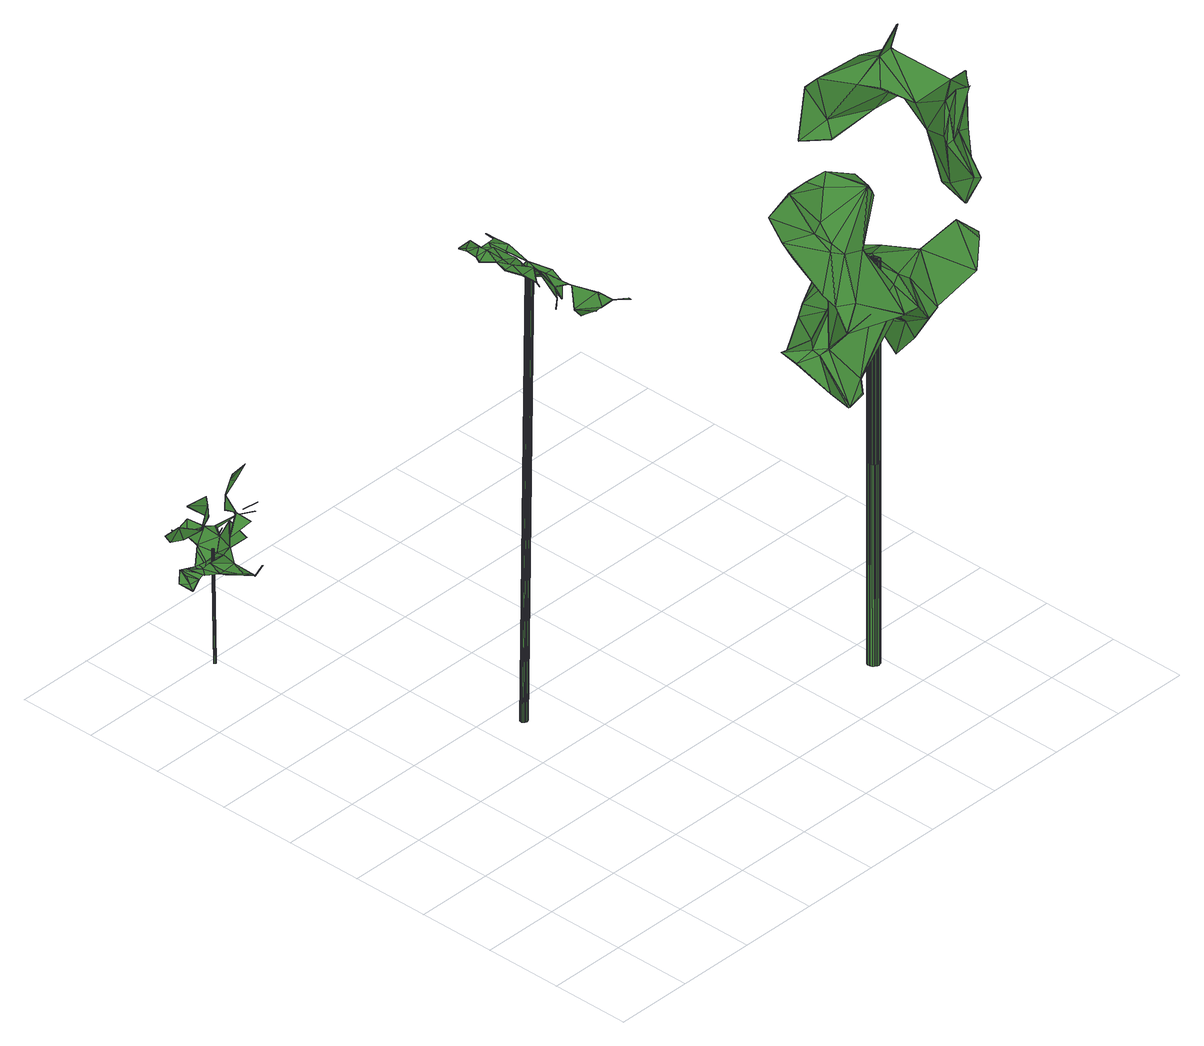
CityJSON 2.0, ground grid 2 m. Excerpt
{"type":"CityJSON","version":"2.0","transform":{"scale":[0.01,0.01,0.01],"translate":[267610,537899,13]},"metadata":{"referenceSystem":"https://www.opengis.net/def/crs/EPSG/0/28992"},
"CityObjects":{
"tree1":{"type":"SolitaryVegetationObject","attributes":{"gtid":529,"crown_width_m":2.51,"crown_median_z":16.12,"crown_r50_m":0.156,"crown_porosity":0.959,"trunk_H_m":2.88,"trunk_DBH_m":0.0576,"trunk_radius_m":0.0288,"trunk_base_height_m":13.24,"original_gtid":"599"},"geometry":[{"type":"MultiSurface","lod":"3","boundaries":[[[0,1,2]],[[3,4,5]],[[6,7,8]],[[9,10,11]],[[12,13,14]],[[15,9,11]],[[15,11,16]],[[17,7,18]],[[19,20,21]],[[22,6,8]],[[23,24,25]],[[26,22,27]],[[28,29,30]],[[31,2,1]],[[32,8,33]],[[34,35,36]],[[37,38,39]],[[36,1,40]],[[41,42,43]],[[41,44,45]],[[46,20,19]],[[0,40,1]],[[47,48,35]],[[47,35,34]],[[49,50,7]],[[51,52,15]],[[23,52,51]],[[20,46,21]],[[53,54,55]],[[56,57,58]],[[31,1,36]],[[59,27,60]],[[59,26,27]],[[7,50,8]],[[61,62,63]],[[64,65,66]],[[6,22,26]],[[58,67,68]],[[58,68,56]],[[69,65,70]],[[71,72,73]],[[74,51,75]],[[31,76,2]],[[75,76,77]],[[30,78,28]],[[5,79,80]],[[19,21,81]],[[74,82,83]],[[84,51,15]],[[85,86,87]],[[88,86,85]],[[89,86,88]],[[54,90,75]],[[91,56,42]],[[92,93,94]],[[72,95,96]],[[23,97,98]],[[98,97,15]],[[11,97,16]],[[68,13,99]],[[42,45,91]],[[0,100,40]],[[8,32,22]],[[98,52,101]],[[83,51,74]],[[53,51,83]],[[102,103,37]],[[104,105,3]],[[106,107,108]],[[107,109,108]],[[17,59,60]],[[98,101,25]],[[73,72,96]],[[5,105,3]],[[45,42,41]],[[98,25,110]],[[24,110,25]],[[80,96,111]],[[16,112,113]],[[114,115,32]],[[62,69,63]],[[22,116,117]],[[71,118,72]],[[80,105,5]],[[53,23,51]],[[96,80,79]],[[46,19,81]],[[46,81,119]],[[63,69,120]],[[56,43,42]],[[67,58,121]],[[122,116,123]],[[59,124,125]],[[90,54,33]],[[90,33,8]],[[32,33,126]],[[15,16,127]],[[55,103,16]],[[79,128,96]],[[28,129,29]],[[28,78,129]],[[130,16,97]],[[3,105,96]],[[72,118,95]],[[82,131,61]],[[82,61,83]],[[53,70,54]],[[132,60,133]],[[49,7,17]],[[55,75,112]],[[55,112,38]],[[70,53,83]],[[126,54,70]],[[134,106,109]],[[107,134,109]],[[50,135,76]],[[136,137,81]],[[55,130,53]],[[136,81,128]],[[21,128,81]],[[98,15,52]],[[138,102,37]],[[136,128,79]],[[130,55,16]],[[102,139,16]],[[14,140,12]],[[75,77,74]],[[49,141,50]],[[142,91,45]],[[17,18,124]],[[22,32,116]],[[44,142,45]],[[27,133,60]],[[32,61,131]],[[58,57,143]],[[143,57,68]],[[59,125,26]],[[114,131,82]],[[92,43,56]],[[76,144,2]],[[144,0,2]],[[144,100,0]],[[106,108,122]],[[122,109,106]],[[68,57,92]],[[68,92,56]],[[102,16,103]],[[145,56,91]],[[96,105,111]],[[3,95,4]],[[145,57,56]],[[92,57,145]],[[62,65,69]],[[136,95,118]],[[47,34,48]],[[14,13,68]],[[55,38,103]],[[130,97,53]],[[11,10,97]],[[97,10,15]],[[15,10,9]],[[93,92,146]],[[145,146,92]],[[146,145,91]],[[21,136,118]],[[38,139,39]],[[139,102,39]],[[122,123,109]],[[147,109,123]],[[94,93,44]],[[93,146,44]],[[142,44,146]],[[50,115,82]],[[114,82,115]],[[67,14,68]],[[29,148,30]],[[121,140,14]],[[121,14,67]],[[108,147,149]],[[108,149,122]],[[75,35,48]],[[71,96,128]],[[118,128,21]],[[118,71,128]],[[88,150,89]],[[88,151,150]],[[151,89,150]],[[36,35,31]],[[144,152,100]],[[75,152,144]],[[75,144,76]],[[48,152,75]],[[75,76,35]],[[116,32,123]],[[32,147,123]],[[96,71,73]],[[79,4,136]],[[7,6,18]],[[3,96,95]],[[70,66,126]],[[139,38,16]],[[65,32,66]],[[126,66,32]],[[101,52,23]],[[78,30,148]],[[120,70,83]],[[140,99,13]],[[13,12,140]],[[140,121,99]],[[50,82,135]],[[68,99,143]],[[74,77,82]],[[153,115,141]],[[107,106,134]],[[84,16,113]],[[70,65,66]],[[51,84,113]],[[51,113,75]],[[17,124,59]],[[61,32,65]],[[136,21,137]],[[81,137,119]],[[100,154,40]],[[79,5,4]],[[37,39,138]],[[138,39,102]],[[135,77,76]],[[54,126,33]],[[99,121,143]],[[58,143,121]],[[29,129,148]],[[148,129,78]],[[75,113,112]],[[131,114,32]],[[6,26,125]],[[147,108,109]],[[50,141,115]],[[38,37,103]],[[85,151,88]],[[89,151,86]],[[142,146,91]],[[87,151,85]],[[86,151,87]],[[63,83,61]],[[83,63,120]],[[27,22,117]],[[75,90,76]],[[76,90,8]],[[61,65,62]],[[50,76,8]],[[120,69,70]],[[23,25,101]],[[44,43,94]],[[54,75,55]],[[80,111,105]],[[152,154,100]],[[48,154,152]],[[48,34,154]],[[40,154,36]],[[36,154,34]],[[95,136,4]],[[94,43,92]],[[44,41,43]],[[153,116,149]],[[38,112,16]],[[153,141,116]],[[141,117,116]],[[153,149,115]],[[147,32,115]],[[149,147,115]],[[6,125,18]],[[18,125,124]],[[82,77,135]],[[141,49,132]],[[119,137,46]],[[46,137,21]],[[17,132,49]],[[17,60,132]],[[132,133,141]],[[141,133,117]],[[27,117,133]],[[149,116,122]],[[53,97,23]],[[15,127,84]],[[84,127,16]],[[110,24,98]],[[23,98,24]],[[76,31,35]],[[155,156,157]],[[155,157,158]],[[157,156,159]],[[157,159,158]],[[158,159,160]],[[158,160,161]],[[160,159,162]],[[160,162,161]],[[159,156,163]],[[159,163,162]],[[162,163,164]],[[162,164,161]],[[163,156,165]],[[163,165,164]],[[164,165,166]],[[164,166,161]],[[165,156,167]],[[165,167,166]],[[166,167,168]],[[166,168,161]],[[167,156,169]],[[167,169,168]],[[168,169,170]],[[168,170,161]],[[169,156,171]],[[169,171,170]],[[170,171,172]],[[170,172,161]],[[171,156,173]],[[171,173,172]],[[172,173,174]],[[172,174,161]],[[173,156,175]],[[173,175,174]],[[174,175,176]],[[174,176,161]],[[175,156,177]],[[175,177,176]],[[176,177,178]],[[176,178,161]],[[178,177,179]],[[178,179,161]],[[177,156,180]],[[177,180,179]],[[179,180,181]],[[179,181,161]],[[181,180,182]],[[181,182,161]],[[180,156,183]],[[180,183,182]],[[182,183,184]],[[182,184,161]],[[183,156,185]],[[183,185,184]],[[184,185,186]],[[184,186,161]],[[185,156,187]],[[185,187,186]],[[186,187,188]],[[186,188,161]],[[188,187,189]],[[188,189,161]],[[187,156,190]],[[187,190,189]],[[189,190,191]],[[189,191,161]],[[191,190,192]],[[191,192,161]],[[190,156,155]],[[190,155,192]],[[192,155,158]],[[192,158,161]]]}]},
"tree2":{"type":"SolitaryVegetationObject","attributes":{"gtid":316,"crown_width_m":2.89,"crown_median_z":25.25,"crown_r50_m":0.156,"crown_porosity":0.974,"trunk_H_m":11.97,"trunk_DBH_m":0.182,"trunk_radius_m":0.0912,"trunk_base_height_m":13.28,"original_gtid":"355"},"geometry":[{"type":"Solid","lod":"3","boundaries":[[[[193,194,195]],[[196,197,198]],[[199,200,201]],[[202,203,204]],[[205,204,203]],[[206,207,208]],[[209,210,211]],[[212,213,214]],[[215,216,217]],[[218,219,220]],[[221,222,223]],[[224,208,225]],[[206,208,224]],[[226,227,228]],[[229,230,231]],[[232,233,234]],[[205,235,204]],[[204,235,202]],[[236,210,209]],[[237,238,239]],[[193,240,241]],[[240,242,243]],[[222,244,223]],[[223,245,221]],[[221,245,246]],[[228,198,243]],[[247,248,249]],[[250,249,248]],[[251,200,199]],[[207,252,208]],[[221,250,222]],[[253,222,250]],[[246,250,221]],[[211,210,254]],[[255,256,257]],[[211,254,213]],[[207,206,224]],[[233,258,259]],[[241,235,260]],[[235,205,260]],[[239,261,200]],[[262,219,263]],[[262,263,264]],[[265,266,267]],[[268,257,269]],[[256,269,257]],[[254,214,213]],[[209,214,254]],[[209,254,236]],[[228,270,226]],[[208,252,225]],[[271,272,199]],[[271,199,201]],[[269,273,268]],[[250,248,253]],[[199,272,251]],[[251,272,274]],[[275,276,277]],[[205,197,260]],[[278,213,212]],[[229,231,216]],[[236,254,210]],[[214,209,279]],[[214,279,212]],[[280,264,281]],[[224,282,283]],[[283,284,224]],[[223,244,245]],[[233,285,258]],[[241,286,197]],[[212,287,269]],[[279,287,212]],[[284,283,273]],[[198,197,288]],[[237,289,290]],[[260,242,291]],[[219,292,293]],[[220,286,198]],[[264,280,262]],[[279,232,294]],[[240,286,241]],[[283,282,259]],[[224,284,295]],[[284,269,295]],[[275,296,297]],[[262,292,219]],[[269,256,295]],[[196,243,242]],[[270,289,237]],[[226,298,227]],[[271,299,272]],[[294,287,279]],[[242,260,197]],[[280,198,288]],[[280,288,262]],[[285,278,273]],[[268,287,294]],[[227,300,228]],[[294,232,234]],[[194,291,301]],[[194,301,229]],[[195,248,301]],[[263,219,218]],[[248,302,222]],[[303,247,231]],[[303,231,230]],[[216,304,217]],[[279,305,232]],[[232,305,306]],[[274,296,277]],[[286,240,243]],[[252,295,256]],[[255,282,224]],[[242,197,196]],[[251,298,226]],[[264,276,275]],[[268,294,259]],[[231,247,307]],[[263,276,264]],[[259,294,234]],[[222,253,248]],[[308,220,293]],[[274,272,309]],[[274,309,296]],[[291,193,241]],[[247,303,248]],[[241,260,291]],[[278,211,213]],[[235,310,202]],[[291,194,193]],[[306,285,232]],[[216,231,304]],[[203,310,205]],[[203,202,310]],[[249,311,247]],[[197,310,235]],[[224,295,252]],[[256,312,252]],[[237,239,270]],[[220,288,197]],[[225,252,312]],[[256,255,312]],[[225,312,255]],[[225,255,224]],[[303,301,248]],[[270,228,289]],[[278,212,313]],[[196,289,243]],[[243,289,228]],[[201,200,261]],[[201,261,271]],[[275,297,314]],[[299,314,297]],[[298,277,276]],[[263,218,276]],[[274,277,298]],[[220,197,286]],[[299,238,237]],[[309,272,299]],[[292,308,266]],[[309,299,297]],[[289,196,198]],[[239,315,270]],[[200,315,239]],[[229,301,303]],[[229,303,230]],[[246,244,250]],[[245,244,246]],[[222,302,244]],[[275,290,281]],[[249,250,244]],[[302,249,244]],[[275,281,264]],[[195,301,291]],[[235,241,197]],[[195,194,248]],[[302,311,249]],[[316,311,302]],[[289,281,290]],[[198,281,289]],[[198,280,281]],[[261,238,299]],[[261,299,271]],[[224,252,207]],[[240,193,242]],[[242,193,291]],[[291,193,195]],[[262,288,308]],[[292,262,308]],[[275,277,296]],[[220,308,288]],[[229,215,311]],[[197,205,310]],[[231,307,215]],[[311,215,307]],[[278,313,273]],[[259,258,283]],[[209,285,306]],[[211,285,209]],[[268,258,285]],[[273,258,268]],[[269,313,212]],[[273,283,258]],[[311,307,247]],[[229,216,215]],[[304,231,215]],[[304,215,217]],[[292,266,265]],[[257,282,255]],[[268,259,282]],[[257,268,282]],[[285,233,232]],[[278,285,211]],[[286,243,198]],[[270,315,226]],[[265,293,292]],[[267,293,265]],[[266,293,267]],[[308,293,266]],[[238,261,239]],[[248,229,316]],[[248,194,229]],[[290,314,237]],[[299,237,314]],[[209,305,279]],[[306,305,209]],[[276,227,298]],[[275,314,290]],[[274,298,251]],[[226,315,251]],[[200,251,315]],[[248,316,302]],[[309,297,296]],[[316,229,311]],[[234,233,259]],[[285,273,287]],[[269,287,273]],[[268,285,287]],[[198,300,218]],[[284,313,269]],[[273,313,284]],[[198,228,300]],[[276,300,227]],[[218,300,276]],[[218,220,198]],[[293,220,219]],[[317,318,319]],[[317,319,320]],[[320,319,321]],[[320,321,322]],[[319,318,323]],[[319,323,321]],[[321,323,324]],[[321,324,322]],[[323,318,325]],[[323,325,324]],[[324,325,326]],[[324,326,322]],[[325,318,327]],[[325,327,326]],[[326,327,328]],[[326,328,322]],[[327,318,329]],[[327,329,328]],[[328,329,330]],[[328,330,322]],[[329,318,331]],[[329,331,330]],[[330,331,332]],[[330,332,322]],[[331,318,333]],[[331,333,332]],[[332,333,334]],[[332,334,322]],[[333,318,335]],[[333,335,334]],[[334,335,336]],[[334,336,322]],[[335,318,337]],[[335,337,336]],[[336,337,338]],[[336,338,322]],[[337,318,339]],[[337,339,338]],[[338,339,340]],[[338,340,322]],[[339,318,341]],[[339,341,340]],[[340,341,342]],[[340,342,322]],[[341,318,343]],[[341,343,342]],[[342,343,344]],[[342,344,322]],[[343,318,345]],[[343,345,344]],[[344,345,346]],[[344,346,322]],[[345,318,347]],[[345,347,346]],[[346,347,348]],[[346,348,322]],[[347,318,349]],[[347,349,348]],[[348,349,350]],[[348,350,322]],[[349,318,351]],[[349,351,350]],[[350,351,352]],[[350,352,322]],[[351,318,353]],[[351,353,352]],[[352,353,354]],[[352,354,322]],[[353,318,355]],[[353,355,354]],[[354,355,356]],[[354,356,322]],[[355,318,357]],[[355,357,356]],[[356,357,358]],[[356,358,322]],[[357,318,359]],[[357,359,358]],[[358,359,360]],[[358,360,322]],[[359,318,361]],[[359,361,360]],[[360,361,362]],[[360,362,322]],[[361,318,363]],[[361,363,362]],[[362,363,364]],[[362,364,322]],[[363,318,365]],[[363,365,364]],[[364,365,366]],[[364,366,322]],[[365,318,317]],[[365,317,366]],[[366,317,320]],[[366,320,322]]]]}]},
"tree3":{"type":"SolitaryVegetationObject","attributes":{"gtid":169,"crown_width_m":5.02,"crown_median_z":23.67,"crown_r50_m":0.339,"crown_porosity":0.909,"trunk_H_m":10.55,"trunk_DBH_m":0.307,"trunk_radius_m":0.153,"trunk_base_height_m":13.12,"original_gtid":"185"},"geometry":[{"type":"Solid","lod":"3","boundaries":[[[[367,368,369]],[[370,371,372]],[[373,374,375]],[[376,377,378]],[[376,378,379]],[[380,381,382]],[[383,384,385]],[[386,387,388]],[[389,373,390]],[[370,391,371]],[[392,393,394]],[[395,381,380]],[[396,397,398]],[[399,400,384]],[[401,402,403]],[[372,404,367]],[[405,406,407]],[[375,408,409]],[[410,411,412]],[[413,398,414]],[[395,380,415]],[[398,416,396]],[[417,418,419]],[[403,402,420]],[[421,420,402]],[[403,422,423]],[[424,425,426]],[[372,371,427]],[[428,429,430]],[[431,432,433]],[[383,385,434]],[[435,396,436]],[[437,438,439]],[[436,440,441]],[[417,442,375]],[[429,443,430]],[[416,440,436]],[[416,444,440]],[[378,434,379]],[[383,434,378]],[[373,389,374]],[[445,429,428]],[[390,446,447]],[[448,449,413]],[[450,451,452]],[[451,400,453]],[[454,455,456]],[[416,436,396]],[[454,456,457]],[[415,458,395]],[[415,459,458]],[[397,396,441]],[[417,460,461]],[[462,382,422]],[[422,403,462]],[[367,452,372]],[[463,464,465]],[[466,456,455]],[[459,467,437]],[[432,468,469]],[[388,446,386]],[[436,441,435]],[[407,443,397]],[[407,397,441]],[[435,441,396]],[[470,426,471]],[[468,472,473]],[[474,443,407]],[[444,475,476]],[[477,377,393]],[[423,478,455]],[[479,424,480]],[[440,405,441]],[[407,441,405]],[[434,385,472]],[[481,472,385]],[[457,480,454]],[[400,385,384]],[[482,483,484]],[[419,484,483]],[[485,484,486]],[[409,408,487]],[[382,478,422]],[[461,488,418]],[[374,488,461]],[[453,489,451]],[[446,490,447]],[[410,430,411]],[[405,440,406]],[[444,406,440]],[[461,418,417]],[[491,485,492]],[[368,367,404]],[[368,404,427]],[[483,471,493]],[[392,494,495]],[[466,455,478]],[[492,486,496]],[[492,496,388]],[[486,492,485]],[[439,497,498]],[[375,409,487]],[[375,487,373]],[[499,452,489]],[[439,412,476]],[[500,374,389]],[[392,394,431]],[[423,422,478]],[[501,369,368]],[[452,451,489]],[[502,503,504]],[[505,506,503]],[[466,478,382]],[[372,452,499]],[[372,499,370]],[[507,421,402]],[[387,492,388]],[[476,437,439]],[[448,437,476]],[[483,482,471]],[[497,417,508]],[[493,471,426]],[[498,412,439]],[[475,416,449]],[[458,459,448]],[[500,390,447]],[[500,447,418]],[[427,404,372]],[[489,509,499]],[[480,424,510]],[[471,402,510]],[[474,430,443]],[[406,476,407]],[[475,449,448]],[[381,395,511]],[[410,412,498]],[[512,513,384]],[[425,514,515]],[[516,408,459]],[[434,472,517]],[[447,490,418]],[[420,464,408]],[[463,408,464]],[[483,518,417]],[[417,419,483]],[[381,511,519]],[[452,520,450]],[[438,437,467]],[[482,484,521]],[[454,401,455]],[[475,444,416]],[[477,512,377]],[[378,377,512]],[[459,408,467]],[[448,476,475]],[[419,486,484]],[[476,406,444]],[[374,460,375]],[[461,460,374]],[[394,393,432]],[[394,432,431]],[[383,378,512]],[[522,430,410]],[[410,523,522]],[[522,504,506]],[[413,449,398]],[[398,449,416]],[[367,520,452]],[[369,520,367]],[[524,520,525]],[[450,520,524]],[[501,400,399]],[[524,526,450]],[[380,527,415]],[[491,528,485]],[[401,403,423]],[[434,517,379]],[[370,499,509]],[[488,500,418]],[[488,374,500]],[[387,386,390]],[[446,390,386]],[[389,390,500]],[[457,456,425]],[[428,430,522]],[[512,384,383]],[[522,506,428]],[[529,530,369]],[[462,380,382]],[[531,522,532]],[[515,531,532]],[[370,509,391]],[[505,511,395]],[[385,400,481]],[[371,391,427]],[[523,532,522]],[[489,533,509]],[[509,533,534]],[[477,535,513]],[[495,513,535]],[[474,411,430]],[[516,415,527]],[[495,494,469]],[[455,401,423]],[[433,494,392]],[[425,479,457]],[[419,536,486]],[[537,376,517]],[[537,517,472]],[[424,426,470]],[[524,525,538]],[[516,527,420]],[[417,375,460]],[[425,523,426]],[[515,523,425]],[[469,494,432]],[[493,426,523]],[[495,535,392]],[[388,496,446]],[[453,533,489]],[[432,494,433]],[[425,466,519]],[[425,456,466]],[[401,454,480]],[[382,519,466]],[[382,381,519]],[[425,424,479]],[[393,392,535]],[[393,535,477]],[[451,481,400]],[[469,526,399]],[[433,392,431]],[[522,531,502]],[[492,387,539]],[[492,539,491]],[[487,539,373]],[[395,458,505]],[[448,540,458]],[[413,540,448]],[[541,458,540]],[[541,540,413]],[[390,373,539]],[[390,539,387]],[[502,531,542]],[[531,519,542]],[[516,459,415]],[[428,506,445]],[[458,541,505]],[[446,496,490]],[[522,502,504]],[[480,457,479]],[[459,437,448]],[[420,465,464]],[[377,376,537]],[[377,537,393]],[[501,529,369]],[[468,537,472]],[[432,537,468]],[[485,521,484]],[[419,418,536]],[[511,542,519]],[[486,536,496]],[[510,401,480]],[[507,402,543]],[[420,462,403]],[[420,408,516]],[[525,520,538]],[[498,493,523]],[[498,523,410]],[[408,375,467]],[[510,424,470]],[[471,510,470]],[[510,402,401]],[[528,507,543]],[[491,507,528]],[[376,379,517]],[[507,544,465]],[[491,544,507]],[[393,537,545]],[[393,545,432]],[[438,497,439]],[[417,518,508]],[[497,508,518]],[[438,417,497]],[[493,518,483]],[[438,467,375]],[[399,526,546]],[[538,546,526]],[[469,399,495]],[[538,526,524]],[[450,547,481]],[[462,420,527]],[[462,527,380]],[[542,511,502]],[[511,505,502]],[[498,497,518]],[[498,518,493]],[[427,534,368]],[[509,534,391]],[[427,391,534]],[[368,533,501]],[[534,533,368]],[[471,482,521]],[[485,528,521]],[[521,543,471]],[[543,521,528]],[[531,514,519]],[[425,519,514]],[[477,513,512]],[[515,532,523]],[[543,402,471]],[[515,514,531]],[[474,476,411]],[[412,411,476]],[[490,536,418]],[[496,536,490]],[[541,506,505]],[[432,545,537]],[[495,399,384]],[[504,503,506]],[[502,505,503]],[[453,400,533]],[[501,533,400]],[[438,375,442]],[[438,442,417]],[[399,546,530]],[[420,507,465]],[[399,529,501]],[[399,530,529]],[[408,463,487]],[[541,414,506]],[[445,506,414]],[[474,407,476]],[[413,414,541]],[[445,414,429]],[[443,414,397]],[[397,414,398]],[[429,414,443]],[[463,465,544]],[[463,544,491]],[[539,487,463]],[[539,463,491]],[[420,421,507]],[[495,384,513]],[[472,547,473]],[[526,469,547]],[[526,547,450]],[[369,546,520]],[[538,520,546]],[[530,546,369]],[[451,450,481]],[[468,473,547]],[[469,468,547]],[[472,481,547]],[[548,549,550]],[[548,550,551]],[[551,550,552]],[[551,552,553]],[[550,549,554]],[[550,554,552]],[[552,554,555]],[[552,555,553]],[[554,549,556]],[[554,556,555]],[[555,556,557]],[[555,557,553]],[[556,549,558]],[[556,558,557]],[[557,558,559]],[[557,559,553]],[[558,549,560]],[[558,560,559]],[[559,560,561]],[[559,561,553]],[[560,549,562]],[[560,562,561]],[[561,562,563]],[[561,563,553]],[[562,549,564]],[[562,564,563]],[[563,564,565]],[[563,565,553]],[[564,549,566]],[[564,566,565]],[[565,566,567]],[[565,567,553]],[[566,549,568]],[[566,568,567]],[[567,568,569]],[[567,569,553]],[[568,549,570]],[[568,570,569]],[[569,570,571]],[[569,571,553]],[[570,549,572]],[[570,572,571]],[[571,572,573]],[[571,573,553]],[[572,549,574]],[[572,574,573]],[[573,574,575]],[[573,575,553]],[[574,549,576]],[[574,576,575]],[[575,576,577]],[[575,577,553]],[[576,549,578]],[[576,578,577]],[[577,578,579]],[[577,579,553]],[[578,549,580]],[[578,580,579]],[[579,580,581]],[[579,581,553]],[[580,549,582]],[[580,582,581]],[[581,582,583]],[[581,583,553]],[[582,549,584]],[[582,584,583]],[[583,584,585]],[[583,585,553]],[[584,549,586]],[[584,586,585]],[[585,586,587]],[[585,587,553]],[[586,549,588]],[[586,588,587]],[[587,588,589]],[[587,589,553]],[[588,549,590]],[[588,590,589]],[[589,590,591]],[[589,591,553]],[[590,549,592]],[[590,592,591]],[[591,592,593]],[[591,593,553]],[[592,549,594]],[[592,594,593]],[[593,594,595]],[[593,595,553]],[[594,549,596]],[[594,596,595]],[[595,596,597]],[[595,597,553]],[[596,549,548]],[[596,548,597]],[[597,548,551]],[[597,551,553]]]]}]}
},
"vertices":[
[120,1400,250],[104,1416,254],[135,1424,255],[162,1318,397],[206,1339,418],[206,1338,417],[176,1456,325],[176,1456,324],[189,1441,303],[176,1267,316],[176,1267,317],[176,1268,317],[207,1463,387],[208,1463,386],[169,1453,411],[188,1299,290],[139,1326,307],[182,1504,306],[165,1496,328],[264,1366,519],[263,1366,520],[230,1380,487],[238,1466,316],[231,1306,264],[249,1301,283],[250,1302,283],[203,1485,311],[227,1506,322],[317,1495,242],[338,1505,240],[338,1504,240],[130,1439,268],[248,1428,302],[214,1406,285],[120,1400,252],[130,1438,268],[103,1416,255],[89,1379,322],[119,1360,313],[88,1379,321],[112,1383,246],[74,1430,393],[104,1417,407],[104,1418,406],[98,1438,359],[73,1429,393],[252,1394,484],[135,1424,256],[143,1393,258],[203,1485,309],[189,1441,302],[198,1338,297],[230,1306,263],[198,1338,299],[206,1377,298],[148,1365,313],[144,1387,394],[145,1387,393],[180,1402,432],[182,1504,308],[227,1507,322],[258,1393,302],[283,1381,304],[284,1380,304],[254,1404,354],[254,1404,353],[253,1404,353],[169,1453,413],[189,1406,394],[283,1380,304],[230,1380,305],[164,1335,463],[164,1335,461],[164,1334,462],[207,1377,297],[154,1389,268],[162,1422,268],[187,1412,273],[318,1494,242],[207,1338,418],[215,1304,419],[257,1389,469],[215,1406,285],[230,1380,304],[160,1329,292],[414,1468,288],[414,1469,289],[414,1468,289],[381,1481,280],[381,1482,281],[187,1412,274],[104,1417,405],[144,1387,392],[127,1423,359],[126,1424,359],[196,1332,441],[196,1331,441],[188,1299,291],[231,1305,263],[215,1439,420],[113,1383,246],[231,1306,262],[105,1341,313],[119,1359,314],[161,1317,397],[162,1317,397],[357,1424,316],[357,1423,315],[324,1446,311],[324,1446,312],[251,1301,283],[215,1303,420],[148,1364,312],[164,1337,295],[251,1418,251],[248,1429,302],[268,1461,305],[239,1466,316],[206,1373,462],[258,1391,469],[257,1393,302],[215,1439,422],[324,1447,312],[268,1460,304],[165,1496,329],[166,1496,329],[230,1381,305],[160,1329,293],[206,1372,462],[318,1495,243],[164,1337,297],[252,1417,251],[227,1506,321],[228,1506,322],[357,1422,316],[187,1413,274],[206,1373,461],[256,1390,469],[87,1379,322],[106,1341,312],[208,1464,387],[238,1466,315],[98,1437,359],[181,1402,431],[143,1393,257],[144,1386,393],[126,1423,359],[277,1463,293],[338,1504,241],[277,1464,293],[380,1481,281],[381,1481,281],[143,1392,258],[268,1461,304],[113,1383,247],[178,1375,24],[175,1375,24],[178,1376,24],[194,1397,312],[177,1377,24],[193,1398,312],[191,1396,312],[193,1399,312],[176,1378,24],[192,1399,312],[175,1378,24],[191,1399,312],[174,1378,24],[190,1399,312],[173,1377,24],[189,1398,312],[172,1376,24],[188,1397,312],[172,1375,24],[188,1396,312],[172,1374,24],[188,1396,313],[173,1373,24],[189,1395,313],[189,1394,313],[174,1372,24],[190,1394,313],[191,1394,313],[175,1372,24],[191,1394,312],[176,1372,24],[192,1394,312],[177,1373,24],[193,1394,312],[193,1395,312],[178,1374,24],[194,1395,312],[194,1396,312],
[533,645,1214],[538,641,1211],[539,641,1211],[469,717,1234],[477,684,1260],[461,708,1270],[400,831,1290],[435,849,1284],[404,855,1277],[433,589,1225],[433,590,1225],[433,589,1224],[458,610,1231],[579,708,1119],[580,708,1120],[579,707,1120],[537,871,1226],[557,916,1206],[546,861,1212],[538,829,1230],[547,861,1213],[538,871,1226],[506,538,1207],[506,537,1208],[507,537,1207],[425,712,1289],[412,671,1289],[453,675,1286],[622,547,1178],[590,566,1181],[617,535,1182],[568,752,1163],[553,705,1170],[443,786,1292],[434,749,1282],[471,745,1269],[500,598,1185],[500,598,1184],[500,597,1184],[481,859,1235],[492,818,1214],[491,818,1214],[459,610,1232],[557,917,1207],[448,796,1274],[449,815,1265],[449,815,1266],[505,689,1237],[495,653,1223],[504,689,1236],[470,717,1235],[590,566,1180],[617,536,1181],[621,547,1177],[520,595,1159],[581,602,1188],[557,566,1177],[590,566,1179],[409,798,1305],[576,704,1170],[582,602,1188],[558,916,1207],[557,745,1177],[557,745,1178],[536,775,1174],[502,781,1200],[502,780,1199],[495,653,1221],[435,849,1283],[412,671,1287],[403,714,1286],[403,714,1284],[400,609,1294],[400,608,1294],[400,609,1295],[502,780,1200],[558,792,1192],[448,796,1275],[404,855,1275],[395,822,1288],[557,792,1191],[388,788,1294],[411,747,1286],[411,747,1288],[385,775,1288],[538,829,1228],[495,849,1247],[425,712,1287],[428,724,1283],[536,774,1173],[536,775,1172],[558,792,1190],[523,823,1221],[478,684,1260],[523,823,1223],[453,675,1285],[470,745,1269],[434,749,1281],[533,645,1213],[421,637,1279],[421,637,1280],[484,806,1220],[586,743,1178],[384,775,1287],[385,775,1287],[420,784,1298],[426,811,1268],[428,724,1284],[538,641,1210],[557,566,1179],[520,596,1160],[506,537,1206],[481,860,1236],[481,860,1235],[520,595,1160],[422,637,1279],[388,788,1292],[458,610,1232],[556,566,1178],[554,705,1171],[558,793,1191],[420,784,1297],[426,811,1270],[557,567,1178],[484,725,28],[475,725,28],[484,727,28],[499,723,1225],[499,725,1225],[490,723,1225],[483,730,28],[498,727,1225],[482,731,28],[496,729,1225],[480,733,28],[495,731,1225],[477,734,28],[492,732,1225],[475,734,28],[490,732,1225],[473,734,28],[488,732,1225],[471,733,28],[485,731,1225],[469,731,28],[484,729,1225],[467,730,28],[482,728,1225],[466,727,28],[481,725,1225],[466,725,28],[481,723,1225],[466,723,28],[481,720,1225],[467,720,28],[482,718,1225],[469,719,28],[483,716,1225],[471,717,28],[485,715,1225],[473,716,28],[488,714,1225],[475,716,28],[490,714,1225],[477,716,28],[492,714,1225],[480,717,28],[494,715,1225],[482,719,28],[496,716,1225],[483,720,28],[498,718,1225],[484,723,28],[499,720,1225],
[1059,387,1620],[1089,385,1495],[1108,313,1614],[1082,418,1466],[1026,414,1457],[1053,419,1585],[1152,486,1240],[1227,430,1254],[1199,498,1157],[1177,4,1475],[1158,7,1485],[1152,28,1409],[1155,27,1408],[1162,540,848],[1163,539,846],[1037,459,858],[1163,109,1422],[1177,167,1527],[1180,167,1526],[1035,449,1293],[994,472,1238],[992,470,1238],[1160,457,1283],[1106,465,1278],[1026,412,1455],[1170,72,1685],[1123,36,1591],[1177,40,1704],[1194,556,857],[1544,443,867],[1488,450,854],[1483,455,859],[1190,212,1571],[1205,270,1559],[1059,380,876],[1084,376,884],[1059,400,881],[1052,416,1584],[1537,344,963],[1501,379,1012],[1488,307,917],[1180,518,1095],[1159,527,1112],[1335,308,867],[1369,313,877],[1307,340,975],[1386,507,920],[1362,461,795],[1193,556,860],[1521,445,886],[1161,345,1125],[1212,378,1254],[1101,343,1145],[1179,426,987],[1174,392,986],[1008,448,877],[1018,410,861],[1111,304,822],[1113,305,821],[1182,286,962],[1025,411,1458],[1317,390,740],[1389,401,770],[1348,362,781],[1180,39,1705],[1190,54,1688],[1190,55,1690],[1165,108,1422],[1572,417,878],[1572,419,880],[1281,430,1011],[1238,409,1032],[1281,350,995],[1560,367,956],[1565,386,897],[1140,441,1077],[1427,385,804],[1502,381,1012],[1338,475,780],[1034,446,1292],[1140,444,1256],[1335,449,997],[1406,471,929],[1229,324,1647],[1227,358,1590],[1209,398,1601],[1197,338,1493],[1029,264,806],[1047,335,800],[1074,342,780],[1090,278,804],[1302,579,955],[1268,534,956],[1240,385,1211],[1232,382,1227],[1101,444,865],[1114,495,1096],[1139,443,1075],[1103,455,1082],[1067,411,826],[1261,431,1021],[1299,165,1624],[1264,176,1613],[1152,312,971],[1034,274,998],[1252,112,1518],[1302,165,1622],[1371,316,877],[1413,406,955],[1383,379,995],[1111,44,1580],[1027,420,850],[1090,279,807],[1032,262,807],[1235,239,1562],[1033,273,1000],[1085,296,1043],[1043,316,1046],[1034,347,1067],[1068,355,1161],[1142,525,1114],[1215,379,1254],[1185,359,1497],[1094,411,1201],[1068,471,1092],[1008,445,1175],[1200,255,972],[1166,99,1645],[1163,99,1646],[1058,395,1197],[1250,334,990],[1238,249,977],[1126,405,1473],[1159,455,1284],[1182,284,1572],[1219,458,899],[1345,505,927],[1373,407,862],[1241,511,895],[1337,473,782],[1085,379,1051],[1192,324,970],[1082,364,1454],[1083,373,882],[1181,504,855],[1155,76,1439],[1131,72,1578],[1086,375,881],[1162,349,958],[1233,499,935],[1186,38,1472],[1200,257,974],[1102,443,862],[1191,325,1643],[1044,318,1044],[1305,349,854],[1208,287,957],[1210,285,1738],[1207,285,1739],[1227,322,1647],[1189,473,885],[1066,366,1054],[1143,276,1602],[1144,275,1604],[1205,413,932],[1192,325,966],[1193,337,1494],[1081,364,1456],[1156,80,1626],[1084,367,1170],[1205,98,1542],[1208,284,1737],[1039,461,1197],[1343,528,927],[1342,529,924],[1191,471,883],[1076,332,1044],[1081,469,1085],[1159,79,1625],[1192,322,1642],[1260,203,1578],[1190,326,11],[1175,325,12],[1190,329,11],[1226,358,1066],[1225,361,1066],[1210,357,1067],[1188,333,11],[1223,365,1066],[1185,336,11],[1221,368,1066],[1182,339,11],[1218,371,1066],[1178,340,11],[1214,372,1066],[1175,340,12],[1210,372,1066],[1171,340,12],[1206,372,1066],[1167,338,12],[1202,370,1067],[1164,336,12],[1199,368,1067],[1161,332,12],[1197,364,1067],[1160,329,12],[1196,361,1067],[1160,325,12],[1195,357,1067],[1160,321,13],[1196,353,1067],[1162,317,13],[1197,349,1067],[1165,314,13],[1200,346,1067],[1168,312,13],[1203,344,1067],[1172,310,12],[1207,342,1067],[1176,310,12],[1211,342,1067],[1179,310,12],[1215,343,1067],[1183,312,12],[1218,344,1067],[1186,315,12],[1222,347,1067],[1189,318,12],[1224,350,1067],[1190,321,12],[1225,354,1066]
]}
